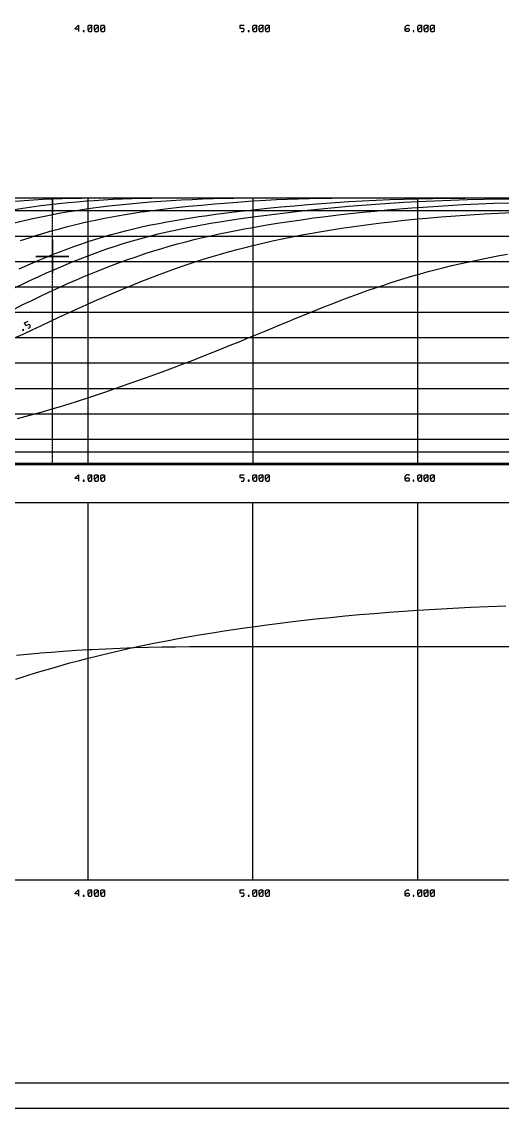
# Model space of a CAD drawing. Header units: millimetres. Extents: x -75152 to 353425, y 12138 to 222005.
# Drawn here: x 210168 to 229104, y 106870 to 149658 of the extents above; entities that cross this region are included whole.
import ezdxf

# ---------------------------------------------------------------- set-up
doc = ezdxf.new("R2010")
doc.units = ezdxf.units.MM
doc.linetypes.add('ACAD_ISO02W100', pattern=[15, 12, -3])
doc.layers.add('11', color=7, linetype='Continuous')

# ---------------------------------------------------------------- blocks, each defined once
blk = doc.blocks.new('A$C3242291E')
at = {"layer": '11', "color": 7, "linetype": 'Continuous'}
for points in [[(0, 0), (175200, 0), (175200, 65899), (0, 65899), (0, 0)], [(1000, 1000), (174200, 1000), (174200, 64899), (1000, 64899), (1000, 1000)], [(34212, 42494), (34055, 42494), (34055, 42494), (34055, 42524), (34055, 42524), (34180, 42649), (34180, 42649), (34180, 42524), (34180, 42399)], [(34212, 42494), (34055, 42494), (34055, 42494), (34055, 42524), (34055, 42524), (34180, 42649), (34180, 42649), (34180, 42524), (34180, 42399)], [(34367, 42399), (34400, 42399), (34400, 42399), (34400, 42432), (34400, 42432), (34367, 42432), (34367, 42432), (34367, 42399), (34367, 42399), (34400, 42399)], [(34367, 42399), (34400, 42399), (34400, 42399), (34400, 42432), (34400, 42432), (34367, 42432), (34367, 42432), (34367, 42399), (34367, 42399), (34400, 42399)], [(34555, 42462), (34555, 42619), (34555, 42619), (34587, 42649), (34587, 42649), (34680, 42649), (34680, 42649), (34712, 42619), (34712, 42619), (34555, 42462), (34555, 42462), (34555, 42429), (34555, 42429), (34587, 42399), (34587, 42399), (34680, 42399), (34680, 42399), (34712, 42432), (34712, 42432), (34712, 42619)], [(34555, 42462), (34555, 42619), (34555, 42619), (34587, 42649), (34587, 42649), (34680, 42649), (34680, 42649), (34712, 42619), (34712, 42619), (34555, 42462), (34555, 42462), (34555, 42429), (34555, 42429), (34587, 42399), (34587, 42399), (34680, 42399), (34680, 42399), (34712, 42432), (34712, 42432), (34712, 42619)], [(34805, 42462), (34805, 42619), (34805, 42619), (34837, 42649), (34837, 42649), (34930, 42649), (34930, 42649), (34962, 42619), (34962, 42619), (34805, 42462), (34805, 42462), (34805, 42429), (34805, 42429), (34837, 42399), (34837, 42399), (34930, 42399), (34930, 42399), (34962, 42432), (34962, 42432), (34962, 42619)], [(34805, 42462), (34805, 42619), (34805, 42619), (34837, 42649), (34837, 42649), (34930, 42649), (34930, 42649), (34962, 42619), (34962, 42619), (34805, 42462), (34805, 42462), (34805, 42429), (34805, 42429), (34837, 42399), (34837, 42399), (34930, 42399), (34930, 42399), (34962, 42432), (34962, 42432), (34962, 42619)], [(35055, 42462), (35055, 42619), (35055, 42619), (35087, 42649), (35087, 42649), (35180, 42649), (35180, 42649), (35212, 42619), (35212, 42619), (35055, 42462), (35055, 42462), (35055, 42429), (35055, 42429), (35087, 42399), (35087, 42399), (35180, 42399), (35180, 42399), (35212, 42432), (35212, 42432), (35212, 42619)], [(35055, 42462), (35055, 42619), (35055, 42619), (35087, 42649), (35087, 42649), (35180, 42649), (35180, 42649), (35212, 42619), (35212, 42619), (35055, 42462), (35055, 42462), (35055, 42429), (35055, 42429), (35087, 42399), (35087, 42399), (35180, 42399), (35180, 42399), (35212, 42432), (35212, 42432), (35212, 42619)], [(40587, 42399), (40680, 42399), (40680, 42399), (40712, 42462), (40712, 42462), (40712, 42494), (40712, 42494), (40680, 42524), (40680, 42524), (40555, 42524), (40555, 42524), (40555, 42649), (40555, 42649), (40712, 42649)], [(40587, 42399), (40680, 42399), (40680, 42399), (40712, 42462), (40712, 42462), (40712, 42494), (40712, 42494), (40680, 42524), (40680, 42524), (40555, 42524), (40555, 42524), (40555, 42649), (40555, 42649), (40712, 42649)], [(40867, 42399), (40900, 42399), (40900, 42399), (40900, 42432), (40900, 42432), (40867, 42432), (40867, 42432), (40867, 42399), (40867, 42399), (40900, 42399)], [(40867, 42399), (40900, 42399), (40900, 42399), (40900, 42432), (40900, 42432), (40867, 42432), (40867, 42432), (40867, 42399), (40867, 42399), (40900, 42399)], [(41055, 42462), (41055, 42619), (41055, 42619), (41087, 42649), (41087, 42649), (41180, 42649), (41180, 42649), (41212, 42619), (41212, 42619), (41055, 42462), (41055, 42462), (41055, 42429), (41055, 42429), (41087, 42399), (41087, 42399), (41180, 42399), (41180, 42399), (41212, 42432), (41212, 42432), (41212, 42619)], [(41055, 42462), (41055, 42619), (41055, 42619), (41087, 42649), (41087, 42649), (41180, 42649), (41180, 42649), (41212, 42619), (41212, 42619), (41055, 42462), (41055, 42462), (41055, 42429), (41055, 42429), (41087, 42399), (41087, 42399), (41180, 42399), (41180, 42399), (41212, 42432), (41212, 42432), (41212, 42619)], [(41305, 42462), (41305, 42619), (41305, 42619), (41337, 42649), (41337, 42649), (41430, 42649), (41430, 42649), (41462, 42619), (41462, 42619), (41305, 42462), (41305, 42462), (41305, 42429), (41305, 42429), (41337, 42399), (41337, 42399), (41430, 42399), (41430, 42399), (41462, 42432), (41462, 42432), (41462, 42619)], [(41305, 42462), (41305, 42619), (41305, 42619), (41337, 42649), (41337, 42649), (41430, 42649), (41430, 42649), (41462, 42619), (41462, 42619), (41305, 42462), (41305, 42462), (41305, 42429), (41305, 42429), (41337, 42399), (41337, 42399), (41430, 42399), (41430, 42399), (41462, 42432), (41462, 42432), (41462, 42619)], [(41555, 42462), (41555, 42619), (41555, 42619), (41587, 42649), (41587, 42649), (41680, 42649), (41680, 42649), (41712, 42619), (41712, 42619), (41555, 42462), (41555, 42462), (41555, 42429), (41555, 42429), (41587, 42399), (41587, 42399), (41680, 42399), (41680, 42399), (41712, 42432), (41712, 42432), (41712, 42619)], [(41555, 42462), (41555, 42619), (41555, 42619), (41587, 42649), (41587, 42649), (41680, 42649), (41680, 42649), (41712, 42619), (41712, 42619), (41555, 42462), (41555, 42462), (41555, 42429), (41555, 42429), (41587, 42399), (41587, 42399), (41680, 42399), (41680, 42399), (41712, 42432), (41712, 42432), (41712, 42619)], [(47055, 42462), (47117, 42524), (47117, 42524), (47180, 42524), (47180, 42524), (47212, 42494), (47212, 42494), (47212, 42432), (47212, 42432), (47180, 42399), (47180, 42399), (47087, 42399), (47087, 42399), (47055, 42429), (47055, 42429), (47055, 42587), (47055, 42587), (47117, 42652), (47117, 42652), (47180, 42652), (47180, 42652), (47212, 42619)], [(47055, 42462), (47117, 42524), (47117, 42524), (47180, 42524), (47180, 42524), (47212, 42494), (47212, 42494), (47212, 42432), (47212, 42432), (47180, 42399), (47180, 42399), (47087, 42399), (47087, 42399), (47055, 42429), (47055, 42429), (47055, 42587), (47055, 42587), (47117, 42652), (47117, 42652), (47180, 42652), (47180, 42652), (47212, 42619)], [(47367, 42399), (47400, 42399), (47400, 42399), (47400, 42432), (47400, 42432), (47367, 42432), (47367, 42432), (47367, 42399), (47367, 42399), (47400, 42399)], [(47367, 42399), (47400, 42399), (47400, 42399), (47400, 42432), (47400, 42432), (47367, 42432), (47367, 42432), (47367, 42399), (47367, 42399), (47400, 42399)], [(47555, 42462), (47555, 42619), (47555, 42619), (47587, 42649), (47587, 42649), (47680, 42649), (47680, 42649), (47712, 42619), (47712, 42619), (47555, 42462), (47555, 42462), (47555, 42429), (47555, 42429), (47587, 42399), (47587, 42399), (47680, 42399), (47680, 42399), (47712, 42432), (47712, 42432), (47712, 42619)], [(47555, 42462), (47555, 42619), (47555, 42619), (47587, 42649), (47587, 42649), (47680, 42649), (47680, 42649), (47712, 42619), (47712, 42619), (47555, 42462), (47555, 42462), (47555, 42429), (47555, 42429), (47587, 42399), (47587, 42399), (47680, 42399), (47680, 42399), (47712, 42432), (47712, 42432), (47712, 42619)], [(47805, 42462), (47805, 42619), (47805, 42619), (47837, 42649), (47837, 42649), (47930, 42649), (47930, 42649), (47962, 42619), (47962, 42619), (47805, 42462), (47805, 42462), (47805, 42429), (47805, 42429), (47837, 42399), (47837, 42399), (47930, 42399), (47930, 42399), (47962, 42432), (47962, 42432), (47962, 42619)], [(47805, 42462), (47805, 42619), (47805, 42619), (47837, 42649), (47837, 42649), (47930, 42649), (47930, 42649), (47962, 42619), (47962, 42619), (47805, 42462), (47805, 42462), (47805, 42429), (47805, 42429), (47837, 42399), (47837, 42399), (47930, 42399), (47930, 42399), (47962, 42432), (47962, 42432), (47962, 42619)], [(48055, 42462), (48055, 42619), (48055, 42619), (48087, 42649), (48087, 42649), (48180, 42649), (48180, 42649), (48212, 42619), (48212, 42619), (48055, 42462), (48055, 42462), (48055, 42429), (48055, 42429), (48087, 42399), (48087, 42399), (48180, 42399), (48180, 42399), (48212, 42432), (48212, 42432), (48212, 42619)], [(48055, 42462), (48055, 42619), (48055, 42619), (48087, 42649), (48087, 42649), (48180, 42649), (48180, 42649), (48212, 42619), (48212, 42619), (48055, 42462), (48055, 42462), (48055, 42429), (48055, 42429), (48087, 42399), (48087, 42399), (48180, 42399), (48180, 42399), (48212, 42432), (48212, 42432), (48212, 42619)], [(4990, 35849), (77855, 35849)], [(31901, 34168), (32201, 34268), (32503, 34365), (32809, 34459), (33117, 34550), (33430, 34637), (33747, 34721), (34069, 34801), (34393, 34879), (34555, 34916), (34846, 34980), (35137, 35040), (35428, 35097), (35722, 35150), (36021, 35201), (36328, 35250), (36648, 35297), (36803, 35319), (37188, 35369), (37600, 35419), (38043, 35470), (38518, 35519), (39023, 35568), (39554, 35616), (40100, 35661), (40589, 35698), (41055, 35730), (41075, 35731), (41558, 35760), (41985, 35782), (42409, 35800), (42833, 35816), (43263, 35828), (43709, 35837), (44181, 35844), (44690, 35848), (44819, 35848)], [(31837, 33059), (32294, 33257), (32677, 33420), (32753, 33452), (32852, 33493), (33160, 33619), (33445, 33731), (33720, 33836), (33993, 33935), (34269, 34032), (34555, 34128), (34858, 34225), (35163, 34318), (35470, 34407), (35778, 34491), (36088, 34571), (36399, 34646), (36712, 34718), (37026, 34785), (37342, 34848), (37658, 34908), (37976, 34964), (38295, 35018), (38615, 35068), (38936, 35116), (39257, 35161), (39579, 35204), (39902, 35245), (40225, 35285), (40548, 35323), (40872, 35360), (41055, 35380), (41625, 35440), (42155, 35494), (42687, 35544), (43220, 35591), (43754, 35634), (44290, 35673), (44828, 35708), (45368, 35739), (45908, 35765), (46450, 35787), (46993, 35805), (47536, 35820), (47555, 35820), (48130, 35832), (48747, 35840), (49419, 35846), (50009, 35848)], [(31671, 35722), (32040, 35751), (32412, 35776), (32787, 35797), (33165, 35815), (33543, 35828), (33921, 35839), (34298, 35845), (34555, 35848), (34619, 35848)], [(31625, 32291), (31946, 32446), (32267, 32599), (32590, 32748), (32914, 32894), (33241, 33037), (33571, 33178), (33904, 33316), (34243, 33450), (34555, 33571), (34835, 33675), (35108, 33773), (35377, 33866), (35641, 33954), (35903, 34038), (36162, 34118), (36449, 34202), (36736, 34283), (37025, 34359), (37316, 34432), (37614, 34503), (37918, 34571), (38232, 34637), (38559, 34702), (38901, 34766), (39181, 34815), (39384, 34850), (39749, 34909), (40143, 34970), (40576, 35033), (41055, 35100), (41589, 35171), (42125, 35239), (42661, 35304), (43198, 35364), (43736, 35421), (44275, 35475), (44816, 35524), (45358, 35569), (45902, 35610), (46447, 35647), (46994, 35680), (47542, 35710), (47555, 35710), (48205, 35739), (48858, 35764), (49512, 35783), (50168, 35798), (50825, 35810), (51484, 35819)], [(31648, 31474), (31992, 31646), (32338, 31816), (32686, 31985), (33036, 32151), (33389, 32314), (33744, 32473), (34100, 32628), (34458, 32778), (34555, 32818), (34894, 32955), (35181, 33069), (35481, 33185), (35802, 33305), (36124, 33421), (36447, 33534), (36771, 33643), (37097, 33747), (37423, 33848), (37751, 33944), (38079, 34035), (38408, 34123), (38737, 34206), (39067, 34285), (39398, 34360), (39729, 34432), (40060, 34501), (40391, 34566), (40723, 34628), (41055, 34689), (41531, 34771), (42008, 34849), (42486, 34923), (42965, 34993), (43445, 35059), (43926, 35121), (44408, 35180), (44891, 35235), (45374, 35287), (45858, 35334), (46344, 35379), (46830, 35420), (47317, 35458), (47555, 35476), (48149, 35517), (48745, 35554), (49343, 35587), (49944, 35615), (50547, 35640), (51152, 35661)], [(31651, 34864), (31986, 34945), (32314, 35021), (32640, 35092), (32967, 35159), (33301, 35224), (33407, 35243), (33701, 35296), (34006, 35346), (34322, 35396), (34555, 35430), (34961, 35484), (35369, 35534), (35778, 35579), (36187, 35619), (36598, 35656), (37009, 35690), (37420, 35720), (37832, 35747), (38245, 35770), (38657, 35791), (39070, 35808), (39482, 35822), (39894, 35834), (40306, 35842), (40717, 35847), (40913, 35848)], [(31646, 35398), (31990, 35452), (32338, 35502), (32690, 35550), (33047, 35593), (33406, 35633), (33768, 35669), (34131, 35702), (34494, 35731), (34555, 35735), (34792, 35752), (35159, 35775), (35532, 35794), (35909, 35811), (36292, 35825), (36679, 35836), (37069, 35844), (37464, 35848), (37536, 35848)], [(33155, 35848), (33155, 35199), (33155, 35848)], [(34555, 25349), (34555, 35849)], [(41055, 35849), (41055, 25349)], [(47555, 25349), (47555, 35849)], [(4990, 35349), (77855, 35349)], [(31653, 30334), (32001, 30490), (32350, 30651), (32699, 30815), (33051, 30982), (33405, 31150), (33763, 31317), (34123, 31482), (34486, 31644), (34555, 31674), (34895, 31822), (35236, 31969), (35577, 32115), (35919, 32259), (36263, 32400), (36607, 32539), (36952, 32676), (37299, 32809), (37648, 32938), (37997, 33064), (38349, 33186), (38702, 33305), (39056, 33419), (39413, 33529), (39770, 33635), (40129, 33737), (40490, 33835), (40852, 33928), (41055, 33979), (41438, 34071), (41822, 34158), (42207, 34242), (42594, 34320), (42981, 34395), (43370, 34466), (43759, 34533), (44149, 34597), (44539, 34657), (44931, 34714), (45323, 34768), (45715, 34819), (46109, 34867), (46502, 34913), (46897, 34955), (47291, 34995), (47555, 35020), (47912, 35053), (48475, 35101), (49039, 35145), (49602, 35184), (50163, 35219), (50723, 35249), (51282, 35276)], [(4990, 34349), (77855, 34349)], [(31773, 27158), (32120, 27250), (32463, 27345), (32803, 27442), (33140, 27540), (33474, 27641), (33806, 27744), (34135, 27849), (34663, 28021), (35172, 28191), (35665, 28358), (36141, 28523), (36602, 28686), (37047, 28846), (37479, 29004), (37897, 29160), (38302, 29313), (38695, 29464), (39077, 29613), (39449, 29759), (39810, 29903), (40162, 30045), (40506, 30184), (40841, 30322), (41169, 30456), (41491, 30589), (41806, 30719), (42115, 30847), (42420, 30973), (42720, 31097), (43017, 31218), (43310, 31337), (43600, 31454), (43888, 31569), (44174, 31681), (44459, 31792), (44744, 31900), (45028, 32006), (45312, 32109), (45598, 32211), (45884, 32310), (46172, 32407), (46462, 32503), (46754, 32595), (47050, 32686), (47349, 32775), (47651, 32862), (47958, 32946), (48269, 33029), (48585, 33109), (48889, 33183), (49195, 33255), (49503, 33325), (49814, 33391), (50127, 33456), (50444, 33517), (50764, 33576), (51088, 33631)], [(33155, 33549), (32505, 33549), (33805, 33549), (33155, 33549), (33155, 32899), (33155, 34199), (33155, 33549), (33155, 33549), (33155, 33549), (33155, 33549)], [(4990, 33349), (77855, 33349)], [(4990, 32349), (77855, 32349)], [(4990, 31349), (77855, 31349)], [(32191, 30715), (32275, 30753), (32275, 30753), (32279, 30824), (32279, 30824), (32265, 30853), (32265, 30853), (32223, 30867), (32223, 30867), (32109, 30815), (32109, 30815), (32057, 30929), (32057, 30929), (32201, 30994)], [(31991, 30623), (32020, 30637), (32020, 30637), (32007, 30666), (32007, 30666), (31977, 30653), (31977, 30653), (31991, 30623), (31991, 30623), (32020, 30637)], [(4990, 30349), (77855, 30349)], [(4990, 29349), (77855, 29349)], [(4990, 28349), (77855, 28349)], [(4990, 27349), (77855, 27349)], [(4990, 26349), (77855, 26349)], [(4990, 25849), (77855, 25849)], [(4990, 25349), (77855, 25349)], [(15055, 25399), (58155, 25399)], [(34212, 24794), (34055, 24794), (34055, 24794), (34055, 24824), (34055, 24824), (34180, 24949), (34180, 24949), (34180, 24824), (34180, 24699)], [(34555, 24762), (34555, 24919), (34555, 24919), (34587, 24949), (34587, 24949), (34680, 24949), (34680, 24949), (34712, 24919), (34712, 24919), (34555, 24762), (34555, 24762), (34555, 24729), (34555, 24729), (34587, 24699), (34587, 24699), (34680, 24699), (34680, 24699), (34712, 24732), (34712, 24732), (34712, 24919)], [(34805, 24762), (34805, 24919), (34805, 24919), (34837, 24949), (34837, 24949), (34930, 24949), (34930, 24949), (34962, 24919), (34962, 24919), (34805, 24762), (34805, 24762), (34805, 24729), (34805, 24729), (34837, 24699), (34837, 24699), (34930, 24699), (34930, 24699), (34962, 24732), (34962, 24732), (34962, 24919)], [(35055, 24762), (35055, 24919), (35055, 24919), (35087, 24949), (35087, 24949), (35180, 24949), (35180, 24949), (35212, 24919), (35212, 24919), (35055, 24762), (35055, 24762), (35055, 24729), (35055, 24729), (35087, 24699), (35087, 24699), (35180, 24699), (35180, 24699), (35212, 24732), (35212, 24732), (35212, 24919)], [(40587, 24699), (40680, 24699), (40680, 24699), (40712, 24762), (40712, 24762), (40712, 24794), (40712, 24794), (40680, 24824), (40680, 24824), (40555, 24824), (40555, 24824), (40555, 24949), (40555, 24949), (40712, 24949)], [(41055, 24762), (41055, 24919), (41055, 24919), (41087, 24949), (41087, 24949), (41180, 24949), (41180, 24949), (41212, 24919), (41212, 24919), (41055, 24762), (41055, 24762), (41055, 24729), (41055, 24729), (41087, 24699), (41087, 24699), (41180, 24699), (41180, 24699), (41212, 24732), (41212, 24732), (41212, 24919)], [(41305, 24762), (41305, 24919), (41305, 24919), (41337, 24949), (41337, 24949), (41430, 24949), (41430, 24949), (41462, 24919), (41462, 24919), (41305, 24762), (41305, 24762), (41305, 24729), (41305, 24729), (41337, 24699), (41337, 24699), (41430, 24699), (41430, 24699), (41462, 24732), (41462, 24732), (41462, 24919)], [(41555, 24762), (41555, 24919), (41555, 24919), (41587, 24949), (41587, 24949), (41680, 24949), (41680, 24949), (41712, 24919), (41712, 24919), (41555, 24762), (41555, 24762), (41555, 24729), (41555, 24729), (41587, 24699), (41587, 24699), (41680, 24699), (41680, 24699), (41712, 24732), (41712, 24732), (41712, 24919)], [(47055, 24762), (47117, 24824), (47117, 24824), (47180, 24824), (47180, 24824), (47212, 24794), (47212, 24794), (47212, 24732), (47212, 24732), (47180, 24699), (47180, 24699), (47087, 24699), (47087, 24699), (47055, 24729), (47055, 24729), (47055, 24887), (47055, 24887), (47117, 24952), (47117, 24952), (47180, 24952), (47180, 24952), (47212, 24919)], [(47555, 24762), (47555, 24919), (47555, 24919), (47587, 24949), (47587, 24949), (47680, 24949), (47680, 24949), (47712, 24919), (47712, 24919), (47555, 24762), (47555, 24762), (47555, 24729), (47555, 24729), (47587, 24699), (47587, 24699), (47680, 24699), (47680, 24699), (47712, 24732), (47712, 24732), (47712, 24919)], [(47805, 24762), (47805, 24919), (47805, 24919), (47837, 24949), (47837, 24949), (47930, 24949), (47930, 24949), (47962, 24919), (47962, 24919), (47805, 24762), (47805, 24762), (47805, 24729), (47805, 24729), (47837, 24699), (47837, 24699), (47930, 24699), (47930, 24699), (47962, 24732), (47962, 24732), (47962, 24919)], [(48055, 24762), (48055, 24919), (48055, 24919), (48087, 24949), (48087, 24949), (48180, 24949), (48180, 24949), (48212, 24919), (48212, 24919), (48055, 24762), (48055, 24762), (48055, 24729), (48055, 24729), (48087, 24699), (48087, 24699), (48180, 24699), (48180, 24699), (48212, 24732), (48212, 24732), (48212, 24919)], [(34367, 24699), (34400, 24699), (34400, 24699), (34400, 24732), (34400, 24732), (34367, 24732), (34367, 24732), (34367, 24699), (34367, 24699), (34400, 24699)], [(40867, 24699), (40900, 24699), (40900, 24699), (40900, 24732), (40900, 24732), (40867, 24732), (40867, 24732), (40867, 24699), (40867, 24699), (40900, 24699)], [(47367, 24699), (47400, 24699), (47400, 24699), (47400, 24732), (47400, 24732), (47367, 24732), (47367, 24732), (47367, 24699), (47367, 24699), (47400, 24699)], [(5250, 23849), (77875, 23849)], [(34555, 9000), (34555, 23849)], [(41055, 9000), (41055, 23849)], [(47555, 9000), (47555, 23849)], [(31710, 16900), (32119, 17028), (32531, 17156), (32947, 17281), (33368, 17403), (33792, 17522), (34220, 17637), (34555, 17724), (34993, 17834), (35433, 17940), (35875, 18043), (36319, 18141), (36764, 18235), (37211, 18326), (37659, 18412), (38108, 18495), (38558, 18575), (39010, 18651), (39462, 18725), (39915, 18795), (40368, 18863), (40822, 18928), (41055, 18961), (41600, 19035), (42131, 19104), (42414, 19139), (42958, 19205), (43533, 19270), (44108, 19331), (44683, 19388), (45258, 19441), (45832, 19490), (46407, 19535), (46981, 19577), (47555, 19615), (48242, 19658), (48931, 19696), (49624, 19730), (50319, 19761), (51017, 19787)], [(31734, 17844), (32162, 17886), (32590, 17925), (32665, 17932), (33106, 17967), (33577, 18001), (34104, 18035), (34555, 18061), (34692, 18069), (35260, 18099), (35819, 18123), (36373, 18143), (36920, 18158), (37462, 18168), (38000, 18174), (38556, 18178), (39114, 18179), (39675, 18179), (41055, 18179), (47555, 18179), (54055, 18179)], [(5250, 9000), (77875, 9000)], [(34212, 8445), (34055, 8445), (34055, 8445), (34055, 8475), (34055, 8475), (34180, 8600), (34180, 8600), (34180, 8475), (34180, 8350)], [(34555, 8412), (34555, 8570), (34555, 8570), (34587, 8600), (34587, 8600), (34680, 8600), (34680, 8600), (34712, 8570), (34712, 8570), (34555, 8412), (34555, 8412), (34555, 8380), (34555, 8380), (34587, 8350), (34587, 8350), (34680, 8350), (34680, 8350), (34712, 8382), (34712, 8382), (34712, 8570)], [(34805, 8412), (34805, 8570), (34805, 8570), (34837, 8600), (34837, 8600), (34930, 8600), (34930, 8600), (34962, 8570), (34962, 8570), (34805, 8412), (34805, 8412), (34805, 8380), (34805, 8380), (34837, 8350), (34837, 8350), (34930, 8350), (34930, 8350), (34962, 8382), (34962, 8382), (34962, 8570)], [(35055, 8412), (35055, 8570), (35055, 8570), (35087, 8600), (35087, 8600), (35180, 8600), (35180, 8600), (35212, 8570), (35212, 8570), (35055, 8412), (35055, 8412), (35055, 8380), (35055, 8380), (35087, 8350), (35087, 8350), (35180, 8350), (35180, 8350), (35212, 8382), (35212, 8382), (35212, 8570)], [(40587, 8350), (40680, 8350), (40680, 8350), (40712, 8412), (40712, 8412), (40712, 8445), (40712, 8445), (40680, 8475), (40680, 8475), (40555, 8475), (40555, 8475), (40555, 8600), (40555, 8600), (40712, 8600)], [(41055, 8412), (41055, 8570), (41055, 8570), (41087, 8600), (41087, 8600), (41180, 8600), (41180, 8600), (41212, 8570), (41212, 8570), (41055, 8412), (41055, 8412), (41055, 8380), (41055, 8380), (41087, 8350), (41087, 8350), (41180, 8350), (41180, 8350), (41212, 8382), (41212, 8382), (41212, 8570)], [(41305, 8412), (41305, 8570), (41305, 8570), (41337, 8600), (41337, 8600), (41430, 8600), (41430, 8600), (41462, 8570), (41462, 8570), (41305, 8412), (41305, 8412), (41305, 8380), (41305, 8380), (41337, 8350), (41337, 8350), (41430, 8350), (41430, 8350), (41462, 8382), (41462, 8382), (41462, 8570)], [(41555, 8412), (41555, 8570), (41555, 8570), (41587, 8600), (41587, 8600), (41680, 8600), (41680, 8600), (41712, 8570), (41712, 8570), (41555, 8412), (41555, 8412), (41555, 8380), (41555, 8380), (41587, 8350), (41587, 8350), (41680, 8350), (41680, 8350), (41712, 8382), (41712, 8382), (41712, 8570)], [(47055, 8412), (47117, 8475), (47117, 8475), (47180, 8475), (47180, 8475), (47212, 8445), (47212, 8445), (47212, 8382), (47212, 8382), (47180, 8350), (47180, 8350), (47087, 8350), (47087, 8350), (47055, 8380), (47055, 8380), (47055, 8537), (47055, 8537), (47117, 8602), (47117, 8602), (47180, 8602), (47180, 8602), (47212, 8570)], [(47555, 8412), (47555, 8570), (47555, 8570), (47587, 8600), (47587, 8600), (47680, 8600), (47680, 8600), (47712, 8570), (47712, 8570), (47555, 8412), (47555, 8412), (47555, 8380), (47555, 8380), (47587, 8350), (47587, 8350), (47680, 8350), (47680, 8350), (47712, 8382), (47712, 8382), (47712, 8570)], [(47805, 8412), (47805, 8570), (47805, 8570), (47837, 8600), (47837, 8600), (47930, 8600), (47930, 8600), (47962, 8570), (47962, 8570), (47805, 8412), (47805, 8412), (47805, 8380), (47805, 8380), (47837, 8350), (47837, 8350), (47930, 8350), (47930, 8350), (47962, 8382), (47962, 8382), (47962, 8570)], [(48055, 8412), (48055, 8570), (48055, 8570), (48087, 8600), (48087, 8600), (48180, 8600), (48180, 8600), (48212, 8570), (48212, 8570), (48055, 8412), (48055, 8412), (48055, 8380), (48055, 8380), (48087, 8350), (48087, 8350), (48180, 8350), (48180, 8350), (48212, 8382), (48212, 8382), (48212, 8570)], [(34367, 8350), (34400, 8350), (34400, 8350), (34400, 8382), (34400, 8382), (34367, 8382), (34367, 8382), (34367, 8350), (34367, 8350), (34400, 8350)], [(40867, 8350), (40900, 8350), (40900, 8350), (40900, 8382), (40900, 8382), (40867, 8382), (40867, 8382), (40867, 8350), (40867, 8350), (40900, 8350)], [(47367, 8350), (47400, 8350), (47400, 8350), (47400, 8382), (47400, 8382), (47367, 8382), (47367, 8382), (47367, 8350), (47367, 8350), (47400, 8350)]]:
    blk.add_lwpolyline(points, dxfattribs=at)
at = {"layer": '11', "color": 7, "linetype": 'ACAD_ISO02W100'}
blk.add_lwpolyline([(33155, 25349), (33155, 35848)], dxfattribs=at)

msp = doc.modelspace()

# ---------------------------------------------------------------- block references
msp.add_blockref('A$C3242291E', (178224.7174, 106869.6139))

doc.saveas('drawing.dxf')
